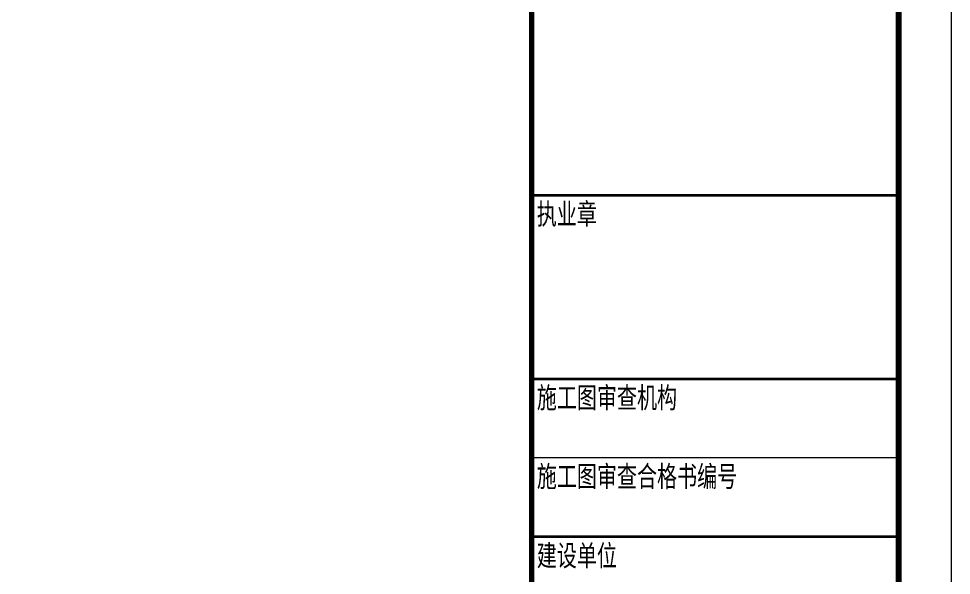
# Model space of a CAD drawing. Extents: x 3968514 to 5230306, y -516551 to -228246.
# Drawn here: x 5104313 to 5122087, y -473014 to -462411 of the extents above; entities that cross this region are included whole.
import ezdxf

# ---------------------------------------------------------------- set-up
doc = ezdxf.new("R2010")
doc.units = 0
doc.header["$LTSCALE"] = 1000
doc.header["$MEASUREMENT"] = 0
doc.layers.add('FRAME', color=3, linetype='Continuous', lineweight=18)
doc.styles.add('FRAME', font='simhei.ttf', dxfattribs={"width": 0.7})

# ---------------------------------------------------------------- blocks, each defined once
blk = doc.blocks.new('A$C0B803521')
at = {"layer": 'FRAME', "lineweight": 18}
for p, q in [((-15943, 34252), (-15943, 93652)), ((-16943, 55852), (-23943, 55852))]:
    blk.add_line(p, q, dxfattribs=at)
at = {"layer": 'FRAME', "lineweight": 70}
blk.add_line((-23943, 92652), (-23943, 35252), dxfattribs=at)
at = {"layer": 'FRAME', "lineweight": 140}
blk.add_line((-16943, 35252), (-16943, 92652), dxfattribs=at)
at = {"layer": 'FRAME', "lineweight": 35}
for p, q in [((-16943, 60852), (-23943, 60852)), ((-16943, 57352), (-23943, 57352)), ((-16943, 54352), (-23943, 54352))]:
    blk.add_line(p, q, dxfattribs=at)
at = {"layer": 'FRAME', "char_height": 400, "attachment_point": 1, "style": 'FRAME'}
for s, insert, width in [('执业章', (-23843, 60702), 3554.58), ('施工图审查机构', (-23843, 57202), 5412.54), ('施工图审查合格书编号', (-23843, 55702), 6008.14), ('建设单位', (-23843, 54193), 2375.25)]:
    blk.add_mtext(s, dxfattribs=dict(at, insert=insert, width=width))

msp = doc.modelspace()

# ---------------------------------------------------------------- linework, layer by layer
for points in [[(5040487.35033, -491379.20631), (5114087.35033, -491379.20631), (5114087.35033, -433979.20631), (5040487.35033, -433979.20631)], [(5040487.35033, -433979.20631), (5114087.35033, -433979.20631), (5114087.35033, -491379.20631), (5040487.35033, -491379.20631)]]:
    msp.add_lwpolyline(points, close=True)

# ---------------------------------------------------------------- block references
msp.add_blockref('A$C0B803521', (5138030.47026, -526631.20711))

doc.saveas('drawing.dxf')
